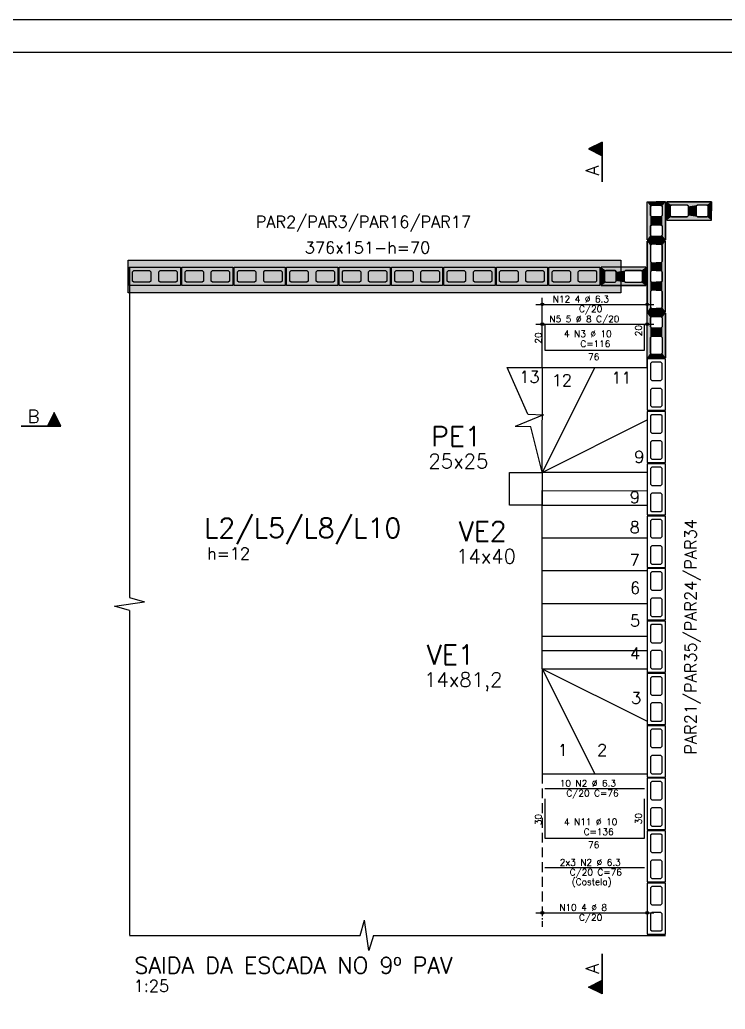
# Model space of a CAD drawing. Extents: x 0 to 84.1, y 0 to 59.4.
# Drawn here: x 23.68 to 45.21, y 29.2 to 59.4 of the extents above; entities that cross this region are included whole.
import ezdxf

# ---------------------------------------------------------------- set-up
doc = ezdxf.new("R2010")
doc.units = 0
doc.header["$MEASUREMENT"] = 0
doc.linetypes.add('ESTILO_TQS_0001', pattern=[0.45, 0.3, -0.15])
for name, color, linetype in [('27', 4, 'CONTINUOUS'), ('ARQ_FOLHA', 7, 'CONTINUOUS'), ('PENA_01', 1, 'CONTINUOUS'), ('PENA_02', 2, 'CONTINUOUS'), ('PENA_03', 3, 'CONTINUOUS'), ('PENA_04', 4, 'CONTINUOUS'), ('PENA_05', 5, 'CONTINUOUS'), ('PENA_19', 240, 'CONTINUOUS'), ('PENA_21', 100, 'CONTINUOUS'), ('PENA_23', 50, 'CONTINUOUS')]:
    doc.layers.add(name, color=color, linetype=linetype)
doc.styles.get("Standard").update_dxf_attribs({"font": 'ROMANS.SHX'})

msp = doc.modelspace()

# ---------------------------------------------------------------- linework, layer by layer
at = {"layer": '27', "linetype": 'Continuous'}
for points in [[(42.825, 52.686), (42.825, 53.846), (43.105, 53.846), (43.105, 53.746), (42.965, 53.746), (42.925, 53.706), (42.925, 53.426), (42.965, 53.386), (43.105, 53.386), (43.105, 53.146), (42.965, 53.146), (42.925, 53.106), (42.925, 52.826), (42.965, 52.786), (43.105, 52.786), (43.105, 52.686), (42.825, 52.686)], [(43.385, 52.686), (43.385, 53.846), (43.105, 53.846), (43.105, 53.746), (43.245, 53.746), (43.285, 53.706), (43.285, 53.426), (43.245, 53.386), (43.105, 53.386), (43.105, 53.146), (43.245, 53.146), (43.285, 53.106), (43.285, 52.826), (43.245, 52.786), (43.105, 52.786), (43.105, 52.686), (43.385, 52.686)]]:
    msp.add_lwpolyline(points, dxfattribs=at)
for points in [[(42.965, 53.746), (42.925, 53.706), (42.825, 53.846)], [(42.925, 53.706), (42.925, 52.826), (42.825, 53.846)], [(42.825, 53.846), (42.925, 52.826), (42.825, 52.686)], [(42.825, 53.846), (43.105, 53.846), (42.965, 53.746)], [(43.105, 53.846), (43.105, 53.746), (42.965, 53.746)], [(43.385, 53.846), (43.105, 53.846), (43.245, 53.746)], [(43.245, 53.746), (43.105, 53.846), (43.105, 53.746)], [(43.285, 53.706), (43.385, 53.846), (43.245, 53.746)], [(43.385, 52.686), (43.385, 53.846), (43.285, 53.706)], [(42.925, 52.826), (42.925, 53.426), (42.925, 53.706)], [(43.285, 53.426), (43.385, 52.686), (43.285, 53.706)], [(42.925, 52.826), (42.925, 53.426), (42.925, 53.106)], [(42.925, 53.426), (42.965, 53.386), (42.925, 53.106)], [(42.925, 53.106), (42.965, 53.386), (42.965, 53.146)], [(42.965, 53.386), (43.105, 53.386), (42.965, 53.146)], [(42.965, 53.146), (43.105, 53.386), (43.105, 53.146)], [(43.105, 53.386), (43.245, 53.146), (43.245, 53.386)], [(43.105, 53.386), (43.105, 53.146), (43.245, 53.146)], [(43.245, 53.386), (43.285, 53.106), (43.285, 53.426)], [(43.245, 53.146), (43.285, 53.106), (43.245, 53.386)], [(43.285, 53.106), (43.385, 52.686), (43.285, 53.426)], [(43.285, 53.106), (43.285, 52.826), (43.385, 52.686)], [(42.925, 52.826), (42.965, 52.786), (42.825, 52.686)], [(42.825, 52.686), (42.965, 52.786), (43.105, 52.686)], [(42.965, 52.786), (43.105, 52.786), (43.105, 52.686)], [(43.245, 52.786), (43.105, 52.786), (43.385, 52.686)], [(43.105, 52.786), (43.105, 52.686), (43.385, 52.686)], [(43.285, 52.826), (43.245, 52.786), (43.385, 52.686)]]:
    msp.add_solid(points, dxfattribs=at)
at = {"layer": 'ARQ_FOLHA', "color": 1}
for points in [[(0, 0), (84.1, 0), (84.1, 59.4), (0, 59.4)], [(2.5, 1), (83.1, 1), (83.1, 58.4), (2.5, 58.4)]]:
    msp.add_lwpolyline(points, close=True, dxfattribs=at)
at = {"layer": 'PENA_01', "linetype": 'Continuous'}
for p, q in [((27.031, 51.846), (27.031, 41.766)), ((39.627, 49.649), (39.627, 50.914)), ((42.825, 49.649), (42.825, 50.914)), ((39.427, 50.714), (43.025, 50.714)), ((39.627, 48.796), (39.627, 50.307)), ((42.825, 48.796), (42.825, 50.307)), ((39.427, 50.107), (43.025, 50.107)), ((39.183, 47.36), (38.559, 48.786)), ((38.559, 48.786), (42.825, 48.786)), ((39.627, 45.587), (39.28, 46.972)), ((39.625, 40.586), (39.627, 45.027)), ((39.625, 42.586), (42.825, 42.586)), ((42.825, 42.586), (42.825, 36.386)), ((39.625, 41.586), (42.825, 41.586)), ((27.031, 41.366), (27.031, 31.456)), ((39.625, 40.586), (42.825, 40.586)), ((39.625, 39.586), (39.625, 40.586)), ((39.625, 39.586), (41.225, 36.386)), ((39.625, 39.586), (42.825, 37.986)), ((39.625, 39.586), (42.825, 39.586)), ((39.625, 39.586), (39.625, 36.386)), ((39.625, 36.386), (42.825, 36.386)), ((39.427, 32.141), (43.025, 32.141)), ((39.627, 31.972), (39.627, 31.941)), ((42.825, 31.972), (42.825, 31.941)), ((27.031, 31.45), (34.072, 31.45)), ((34.472, 31.45), (43.385, 31.45))]:
    msp.add_line(p, q, dxfattribs=at)
at = {"layer": 'PENA_01', "linetype": 'ESTILO_TQS_0001'}
msp.add_line((39.625, 36.386), (39.625, 31.708), dxfattribs=at)
for points in [[(43.245, 53.746), (43.285, 53.706), (43.285, 53.426), (43.245, 53.386), (42.965, 53.386), (42.925, 53.426), (42.925, 53.706), (42.965, 53.746), (43.245, 53.746)], [(43.245, 53.146), (43.285, 53.106), (43.285, 52.826), (43.245, 52.786), (42.965, 52.786), (42.925, 52.826), (42.925, 53.106), (42.965, 53.146), (43.245, 53.146)]]:
    msp.add_lwpolyline(points, dxfattribs=at)
at = {"layer": 'PENA_01', "linetype": 'Continuous'}
for points in [[(44.045, 53.746), (43.565, 53.746), (43.525, 53.706), (43.525, 53.426), (43.565, 53.386), (44.045, 53.386), (44.085, 53.426), (44.085, 53.706), (44.045, 53.746)], [(44.645, 53.746), (44.365, 53.746), (44.325, 53.706), (44.325, 53.426), (44.365, 53.386), (44.645, 53.386), (44.685, 53.426), (44.685, 53.706), (44.645, 53.746)], [(42.965, 52.546), (42.925, 52.506), (42.925, 52.026), (42.965, 51.986), (43.245, 51.986), (43.285, 52.026), (43.285, 52.506), (43.245, 52.546), (42.965, 52.546)], [(27.685, 51.426), (27.645, 51.386), (27.165, 51.386), (27.125, 51.426), (27.125, 51.706), (27.165, 51.746), (27.645, 51.746), (27.685, 51.706), (27.685, 51.426)], [(28.485, 51.426), (28.445, 51.386), (27.965, 51.386), (27.925, 51.426), (27.925, 51.706), (27.965, 51.746), (28.445, 51.746), (28.485, 51.706), (28.485, 51.426)], [(29.285, 51.426), (29.245, 51.386), (28.765, 51.386), (28.725, 51.426), (28.725, 51.706), (28.765, 51.746), (29.245, 51.746), (29.285, 51.706), (29.285, 51.426)], [(30.085, 51.426), (30.045, 51.386), (29.565, 51.386), (29.525, 51.426), (29.525, 51.706), (29.565, 51.746), (30.045, 51.746), (30.085, 51.706), (30.085, 51.426)], [(30.885, 51.426), (30.845, 51.386), (30.365, 51.386), (30.325, 51.426), (30.325, 51.706), (30.365, 51.746), (30.845, 51.746), (30.885, 51.706), (30.885, 51.426)], [(31.685, 51.426), (31.645, 51.386), (31.165, 51.386), (31.125, 51.426), (31.125, 51.706), (31.165, 51.746), (31.645, 51.746), (31.685, 51.706), (31.685, 51.426)], [(32.485, 51.426), (32.445, 51.386), (31.965, 51.386), (31.925, 51.426), (31.925, 51.706), (31.965, 51.746), (32.445, 51.746), (32.485, 51.706), (32.485, 51.426)], [(33.285, 51.426), (33.245, 51.386), (32.765, 51.386), (32.725, 51.426), (32.725, 51.706), (32.765, 51.746), (33.245, 51.746), (33.285, 51.706), (33.285, 51.426)], [(34.085, 51.426), (34.045, 51.386), (33.565, 51.386), (33.525, 51.426), (33.525, 51.706), (33.565, 51.746), (34.045, 51.746), (34.085, 51.706), (34.085, 51.426)], [(34.885, 51.426), (34.845, 51.386), (34.365, 51.386), (34.325, 51.426), (34.325, 51.706), (34.365, 51.746), (34.845, 51.746), (34.885, 51.706), (34.885, 51.426)], [(35.685, 51.426), (35.645, 51.386), (35.165, 51.386), (35.125, 51.426), (35.125, 51.706), (35.165, 51.746), (35.645, 51.746), (35.685, 51.706), (35.685, 51.426)], [(36.485, 51.426), (36.445, 51.386), (35.965, 51.386), (35.925, 51.426), (35.925, 51.706), (35.965, 51.746), (36.445, 51.746), (36.485, 51.706), (36.485, 51.426)], [(37.285, 51.426), (37.245, 51.386), (36.765, 51.386), (36.725, 51.426), (36.725, 51.706), (36.765, 51.746), (37.245, 51.746), (37.285, 51.706), (37.285, 51.426)], [(38.085, 51.426), (38.045, 51.386), (37.565, 51.386), (37.525, 51.426), (37.525, 51.706), (37.565, 51.746), (38.045, 51.746), (38.085, 51.706), (38.085, 51.426)], [(38.885, 51.426), (38.845, 51.386), (38.365, 51.386), (38.325, 51.426), (38.325, 51.706), (38.365, 51.746), (38.845, 51.746), (38.885, 51.706), (38.885, 51.426)], [(39.685, 51.426), (39.645, 51.386), (39.165, 51.386), (39.125, 51.426), (39.125, 51.706), (39.165, 51.746), (39.645, 51.746), (39.685, 51.706), (39.685, 51.426)], [(40.485, 51.426), (40.445, 51.386), (39.965, 51.386), (39.925, 51.426), (39.925, 51.706), (39.965, 51.746), (40.445, 51.746), (40.485, 51.706), (40.485, 51.426)], [(41.285, 51.426), (41.245, 51.386), (40.765, 51.386), (40.725, 51.426), (40.725, 51.706), (40.765, 51.746), (41.245, 51.746), (41.285, 51.706), (41.285, 51.426)], [(41.565, 51.386), (41.845, 51.386), (41.885, 51.426), (41.885, 51.706), (41.845, 51.746), (41.565, 51.746), (41.525, 51.706), (41.525, 51.426), (41.565, 51.386)], [(42.165, 51.386), (42.645, 51.386), (42.685, 51.426), (42.685, 51.706), (42.645, 51.746), (42.165, 51.746), (42.125, 51.706), (42.125, 51.426), (42.165, 51.386)], [(42.965, 51.746), (42.925, 51.706), (42.925, 51.426), (42.965, 51.386), (43.245, 51.386), (43.285, 51.426), (43.285, 51.706), (43.245, 51.746), (42.965, 51.746)], [(42.965, 51.146), (42.925, 51.106), (42.925, 50.626), (42.965, 50.586), (43.245, 50.586), (43.285, 50.626), (43.285, 51.106), (43.245, 51.146), (42.965, 51.146)], [(43.285, 50.306), (43.285, 50.026), (43.245, 49.986), (42.965, 49.986), (42.925, 50.026), (42.925, 50.306), (42.965, 50.346), (43.245, 50.346), (43.285, 50.306)], [(43.285, 49.706), (43.285, 49.226), (43.245, 49.186), (42.965, 49.186), (42.925, 49.226), (42.925, 49.706), (42.965, 49.746), (43.245, 49.746), (43.285, 49.706)], [(42.965, 48.946), (42.925, 48.906), (42.925, 48.426), (42.965, 48.386), (43.245, 48.386), (43.285, 48.426), (43.285, 48.906), (43.245, 48.946), (42.965, 48.946)], [(39.627, 45.586), (39.628, 48.786)], [(39.628, 45.586), (41.228, 48.786)], [(42.965, 48.146), (42.925, 48.106), (42.925, 47.626), (42.965, 47.586), (43.245, 47.586), (43.285, 47.626), (43.285, 48.106), (43.245, 48.146), (42.965, 48.146)], [(39.627, 45.586), (42.827, 47.186)], [(42.965, 47.346), (42.925, 47.306), (42.925, 46.826), (42.965, 46.786), (43.245, 46.786), (43.285, 46.826), (43.285, 47.306), (43.245, 47.346), (42.965, 47.346)], [(42.965, 46.546), (42.925, 46.506), (42.925, 46.026), (42.965, 45.986), (43.245, 45.986), (43.285, 46.026), (43.285, 46.506), (43.245, 46.546), (42.965, 46.546)], [(42.965, 45.746), (42.925, 45.706), (42.925, 45.226), (42.965, 45.186), (43.245, 45.186), (43.285, 45.226), (43.285, 45.706), (43.245, 45.746), (42.965, 45.746)], [(39.627, 45.587), (42.825, 45.587)], [(39.627, 45.027), (42.825, 45.026)], [(42.965, 44.946), (42.925, 44.906), (42.925, 44.426), (42.965, 44.386), (43.245, 44.386), (43.285, 44.426), (43.285, 44.906), (43.245, 44.946), (42.965, 44.946)], [(39.627, 44.586), (42.825, 44.586)], [(42.965, 44.146), (42.925, 44.106), (42.925, 43.626), (42.965, 43.586), (43.245, 43.586), (43.285, 43.626), (43.285, 44.106), (43.245, 44.146), (42.965, 44.146)], [(39.627, 43.586), (42.825, 43.586)], [(42.965, 43.346), (42.925, 43.306), (42.925, 42.826), (42.965, 42.786), (43.245, 42.786), (43.285, 42.826), (43.285, 43.306), (43.245, 43.346), (42.965, 43.346)], [(42.965, 42.546), (42.925, 42.506), (42.925, 42.026), (42.965, 41.986), (43.245, 41.986), (43.285, 42.026), (43.285, 42.506), (43.245, 42.546), (42.965, 42.546)], [(42.965, 41.746), (42.925, 41.706), (42.925, 41.226), (42.965, 41.186), (43.245, 41.186), (43.285, 41.226), (43.285, 41.706), (43.245, 41.746), (42.965, 41.746)], [(42.965, 40.946), (42.925, 40.906), (42.925, 40.426), (42.965, 40.386), (43.245, 40.386), (43.285, 40.426), (43.285, 40.906), (43.245, 40.946), (42.965, 40.946)], [(39.627, 40.146), (42.825, 40.146)], [(42.965, 40.146), (42.925, 40.106), (42.925, 39.626), (42.965, 39.586), (43.245, 39.586), (43.285, 39.626), (43.285, 40.106), (43.245, 40.146), (42.965, 40.146)], [(42.965, 39.346), (42.925, 39.306), (42.925, 38.826), (42.965, 38.786), (43.245, 38.786), (43.285, 38.826), (43.285, 39.306), (43.245, 39.346), (42.965, 39.346)], [(42.965, 38.546), (42.925, 38.506), (42.925, 38.026), (42.965, 37.986), (43.245, 37.986), (43.285, 38.026), (43.285, 38.506), (43.245, 38.546), (42.965, 38.546)], [(42.965, 37.746), (42.925, 37.706), (42.925, 37.226), (42.965, 37.186), (43.245, 37.186), (43.285, 37.226), (43.285, 37.706), (43.245, 37.746), (42.965, 37.746)], [(42.965, 36.946), (42.925, 36.906), (42.925, 36.426), (42.965, 36.386), (43.245, 36.386), (43.285, 36.426), (43.285, 36.906), (43.245, 36.946), (42.965, 36.946)], [(42.965, 36.146), (42.925, 36.106), (42.925, 35.626), (42.965, 35.586), (43.245, 35.586), (43.285, 35.626), (43.285, 36.106), (43.245, 36.146), (42.965, 36.146)], [(42.965, 35.346), (42.925, 35.306), (42.925, 34.826), (42.965, 34.786), (43.245, 34.786), (43.285, 34.826), (43.285, 35.306), (43.245, 35.346), (42.965, 35.346)], [(42.965, 34.546), (42.925, 34.506), (42.925, 34.026), (42.965, 33.986), (43.245, 33.986), (43.285, 34.026), (43.285, 34.506), (43.245, 34.546), (42.965, 34.546)], [(42.965, 33.746), (42.925, 33.706), (42.925, 33.226), (42.965, 33.186), (43.245, 33.186), (43.285, 33.226), (43.285, 33.706), (43.245, 33.746), (42.965, 33.746)], [(42.965, 32.946), (42.925, 32.906), (42.925, 32.426), (42.965, 32.386), (43.245, 32.386), (43.285, 32.426), (43.285, 32.906), (43.245, 32.946), (42.965, 32.946)], [(42.965, 32.146), (42.925, 32.106), (42.925, 31.626), (42.965, 31.586), (43.245, 31.586), (43.285, 31.626), (43.285, 32.106), (43.245, 32.146), (42.965, 32.146)]]:
    msp.add_lwpolyline(points, dxfattribs=at)
at = {"layer": 'PENA_02', "linetype": 'Continuous'}
for p, q in [((42.825, 52.646), (42.825, 50.486)), ((43.385, 52.646), (42.825, 52.646)), ((43.385, 50.486), (43.385, 52.646)), ((42.825, 50.486), (43.385, 50.486))]:
    msp.add_line(p, q, dxfattribs=at)
for points in [[(0, 0), (84.1, 0), (84.1, 59.4), (0, 59.4), (0, 0)], [(0, 0), (84.1, 0), (84.1, 59.4), (0, 59.4), (0, 0)], [(43.385, 53.846), (43.385, 52.686), (42.825, 52.686), (42.825, 53.846), (43.385, 53.846)], [(44.785, 53.846), (43.425, 53.846), (43.425, 53.286), (44.785, 53.286), (44.785, 53.846)], [(28.585, 51.286), (27.025, 51.286), (27.025, 51.846), (28.585, 51.846), (28.585, 51.286)], [(30.185, 51.286), (28.625, 51.286), (28.625, 51.846), (30.185, 51.846), (30.185, 51.286)], [(31.785, 51.286), (30.225, 51.286), (30.225, 51.846), (31.785, 51.846), (31.785, 51.286)], [(33.385, 51.286), (31.825, 51.286), (31.825, 51.846), (33.385, 51.846), (33.385, 51.286)], [(34.985, 51.286), (33.425, 51.286), (33.425, 51.846), (34.985, 51.846), (34.985, 51.286)], [(36.585, 51.286), (35.025, 51.286), (35.025, 51.846), (36.585, 51.846), (36.585, 51.286)], [(38.185, 51.286), (36.625, 51.286), (36.625, 51.846), (38.185, 51.846), (38.185, 51.286)], [(39.785, 51.286), (38.225, 51.286), (38.225, 51.846), (39.785, 51.846), (39.785, 51.286)], [(41.385, 51.286), (39.825, 51.286), (39.825, 51.846), (41.385, 51.846), (41.385, 51.286)], [(41.425, 51.286), (42.785, 51.286), (42.785, 51.846), (41.425, 51.846), (41.425, 51.286)], [(43.385, 50.446), (43.385, 49.086), (42.825, 49.086), (42.825, 50.446), (43.385, 50.446)], [(42.825, 49.046), (42.825, 47.486), (43.385, 47.486), (43.385, 49.046), (42.825, 49.046)], [(42.825, 47.446), (42.825, 45.886), (43.385, 45.886), (43.385, 47.446), (42.825, 47.446)], [(42.825, 45.846), (42.825, 44.286), (43.385, 44.286), (43.385, 45.846), (42.825, 45.846)], [(38.627, 45.586), (39.627, 45.586), (39.627, 44.586), (38.627, 44.586), (38.627, 45.586)], [(42.825, 44.246), (42.825, 42.686), (43.385, 42.686), (43.385, 44.246), (42.825, 44.246)], [(42.825, 42.646), (42.825, 41.086), (43.385, 41.086), (43.385, 42.646), (42.825, 42.646)], [(42.825, 41.046), (42.825, 39.486), (43.385, 39.486), (43.385, 41.046), (42.825, 41.046)], [(42.825, 39.446), (42.825, 37.886), (43.385, 37.886), (43.385, 39.446), (42.825, 39.446)], [(42.825, 37.846), (42.825, 36.286), (43.385, 36.286), (43.385, 37.846), (42.825, 37.846)], [(42.825, 36.246), (42.825, 34.686), (43.385, 34.686), (43.385, 36.246), (42.825, 36.246)], [(42.825, 34.646), (42.825, 33.086), (43.385, 33.086), (43.385, 34.646), (42.825, 34.646)], [(42.825, 33.046), (42.825, 31.486), (43.385, 31.486), (43.385, 33.046), (42.825, 33.046)]]:
    msp.add_lwpolyline(points, dxfattribs=at)
for centre, radius in [((39.627, 50.714), 0.0416), ((42.825, 50.714), 0.0416), ((39.627, 50.714), 0.0208), ((42.825, 50.714), 0.0208), ((39.627, 50.107), 0.0416), ((42.825, 50.107), 0.0416), ((39.627, 50.107), 0.0208), ((42.825, 50.107), 0.0208), ((39.627, 32.141), 0.0416), ((39.627, 32.141), 0.0208), ((42.825, 32.141), 0.0416), ((42.825, 32.141), 0.0208)]:
    msp.add_circle(centre, radius, dxfattribs=at)
at = {"layer": 'PENA_03', "linetype": 'Continuous'}
for p, q in [((39.664, 47.343), (38.8, 46.989)), ((39.183, 47.36), (39.664, 47.343)), ((39.28, 46.972), (38.8, 46.989)), ((27.031, 41.766), (27.493, 41.633)), ((26.569, 41.499), (27.493, 41.633)), ((27.031, 41.366), (26.569, 41.499)), ((34.072, 31.45), (34.205, 31.912)), ((34.338, 30.988), (34.205, 31.912)), ((34.472, 31.45), (34.338, 30.988))]:
    msp.add_line(p, q, dxfattribs=at)
for points in [[(41.448, 55.663), (41.039, 55.458), (41.448, 55.254), (41.448, 55.663)], [(24.935, 46.995), (24.731, 47.404), (24.526, 46.995), (24.935, 46.995)], [(41.448, 29.671), (41.039, 29.875), (41.448, 30.08), (41.448, 29.671)]]:
    msp.add_lwpolyline(points, dxfattribs=at)
at = {"layer": 'PENA_04', "linetype": 'Continuous'}
for p, q in [((41.45, 55.666), (41.035, 55.458)), ((41.448, 55.663), (41.039, 55.458)), ((41.29, 55.584), (41.29, 55.333)), ((41.322, 55.6), (41.322, 55.317)), ((41.354, 55.616), (41.354, 55.301)), ((41.386, 55.632), (41.386, 55.285)), ((41.418, 55.648), (41.418, 55.269)), ((41.448, 55.663), (41.448, 54.45)), ((41.45, 54.45), (41.45, 55.666)), ((41.035, 55.458), (41.448, 55.252)), ((41.039, 55.458), (41.448, 55.254)), ((41.067, 55.472), (41.067, 55.444)), ((41.099, 55.488), (41.099, 55.428)), ((41.131, 55.504), (41.131, 55.412)), ((41.163, 55.52), (41.163, 55.396)), ((41.195, 55.536), (41.195, 55.381)), ((41.227, 55.552), (41.226, 55.365)), ((41.258, 55.568), (41.258, 55.349)), ((24.731, 47.408), (24.524, 46.995)), ((24.731, 47.404), (24.526, 46.995)), ((24.872, 47.121), (24.589, 47.121)), ((24.856, 47.153), (24.605, 47.153)), ((24.84, 47.185), (24.621, 47.185)), ((24.824, 47.217), (24.637, 47.217)), ((24.808, 47.249), (24.653, 47.249)), ((24.792, 47.281), (24.669, 47.281)), ((24.777, 47.313), (24.685, 47.313)), ((24.761, 47.344), (24.701, 47.344)), ((24.745, 47.376), (24.717, 47.376)), ((24.938, 46.993), (24.731, 47.408)), ((24.935, 46.995), (24.731, 47.404)), ((24.935, 46.995), (23.722, 46.995)), ((23.722, 46.993), (24.938, 46.993)), ((24.92, 47.025), (24.541, 47.025)), ((24.904, 47.057), (24.557, 47.057)), ((24.888, 47.089), (24.573, 47.089)), ((41.448, 29.671), (41.448, 30.884)), ((41.45, 30.884), (41.45, 29.668)), ((41.035, 29.875), (41.448, 30.082)), ((41.039, 29.875), (41.448, 30.08)), ((41.099, 29.845), (41.099, 29.905)), ((41.131, 29.83), (41.131, 29.921)), ((41.163, 29.814), (41.163, 29.937)), ((41.195, 29.798), (41.195, 29.953)), ((41.227, 29.782), (41.226, 29.969)), ((41.258, 29.766), (41.258, 29.985)), ((41.29, 29.75), (41.29, 30.001)), ((41.322, 29.734), (41.322, 30.017)), ((41.354, 29.718), (41.354, 30.033)), ((41.386, 29.702), (41.386, 30.049)), ((41.418, 29.686), (41.418, 30.065)), ((41.45, 29.668), (41.035, 29.875)), ((41.448, 29.671), (41.039, 29.875)), ((41.067, 29.861), (41.067, 29.889))]:
    msp.add_line(p, q, dxfattribs=at)
at = {"layer": 'PENA_05', "linetype": 'Continuous'}
for p, q in [((39.705, 50.114), (39.705, 49.314)), ((42.745, 49.314), (42.745, 50.114)), ((39.705, 49.314), (42.745, 49.314)), ((39.705, 35.937), (42.745, 35.937)), ((39.705, 35.617), (39.705, 34.417)), ((42.745, 34.417), (42.745, 35.617)), ((39.705, 34.417), (42.745, 34.417)), ((39.705, 33.523), (42.745, 33.523))]:
    msp.add_line(p, q, dxfattribs=at)
at = {"layer": 'PENA_19', "linetype": 'Continuous'}
for points in [[(43.105, 52.646), (43.105, 52.546), (42.965, 52.546), (42.925, 52.506), (42.925, 52.026), (42.965, 51.986), (43.105, 51.986), (43.105, 51.746), (42.965, 51.746), (42.925, 51.706), (42.925, 51.426), (42.965, 51.386), (43.105, 51.386), (43.105, 51.146), (42.965, 51.146), (42.925, 51.106), (42.925, 50.626), (42.965, 50.586), (43.105, 50.586), (43.105, 50.486), (42.825, 50.486), (42.825, 52.646), (43.105, 52.646)], [(43.105, 52.646), (43.105, 52.546), (43.245, 52.546), (43.285, 52.506), (43.285, 52.026), (43.245, 51.986), (43.105, 51.986), (43.105, 51.746), (43.245, 51.746), (43.285, 51.706), (43.285, 51.426), (43.245, 51.386), (43.105, 51.386), (43.105, 51.146), (43.245, 51.146), (43.285, 51.106), (43.285, 50.626), (43.245, 50.586), (43.105, 50.586), (43.105, 50.486), (43.385, 50.486), (43.385, 52.646), (43.105, 52.646)]]:
    msp.add_lwpolyline(points, dxfattribs=at)
for points in [[(42.965, 52.546), (42.925, 52.506), (42.825, 52.646)], [(42.965, 52.546), (42.825, 52.646), (43.105, 52.646)], [(42.825, 52.646), (42.925, 52.506), (42.825, 50.486)], [(42.965, 52.546), (43.105, 52.646), (43.105, 52.546)], [(43.105, 52.646), (43.245, 52.546), (43.385, 52.646)], [(43.105, 52.646), (43.105, 52.546), (43.245, 52.546)], [(43.385, 52.646), (43.245, 52.546), (43.285, 52.506)], [(43.385, 52.646), (43.285, 52.506), (43.385, 50.486)], [(42.825, 50.486), (42.925, 52.506), (42.925, 50.626)], [(42.925, 50.626), (42.925, 52.506), (42.925, 52.026)], [(43.385, 50.486), (43.285, 52.506), (43.285, 52.026)], [(42.925, 52.026), (42.925, 50.626), (42.925, 51.706)], [(42.965, 51.986), (42.925, 51.706), (42.925, 52.026)], [(42.965, 51.746), (42.925, 51.706), (42.965, 51.986)], [(42.965, 51.746), (42.965, 51.986), (43.105, 51.986)], [(42.965, 51.746), (43.105, 51.986), (43.105, 51.746)], [(43.245, 51.986), (43.105, 51.986), (43.245, 51.746)], [(43.105, 51.986), (43.105, 51.746), (43.245, 51.746)], [(43.285, 51.706), (43.285, 52.026), (43.245, 51.986)], [(43.285, 51.706), (43.245, 51.986), (43.245, 51.746)], [(43.385, 50.486), (43.285, 52.026), (43.285, 51.706)], [(42.925, 51.706), (42.925, 50.626), (42.925, 51.426)], [(43.285, 51.426), (43.385, 50.486), (43.285, 51.706)], [(42.925, 50.626), (42.925, 51.106), (42.925, 51.426)], [(42.965, 51.386), (42.925, 51.106), (42.925, 51.426)], [(42.965, 51.386), (42.965, 51.146), (42.925, 51.106)], [(43.105, 51.386), (42.965, 51.146), (42.965, 51.386)], [(43.105, 51.386), (43.105, 51.146), (42.965, 51.146)], [(43.105, 51.386), (43.245, 51.146), (43.245, 51.386)], [(43.245, 51.146), (43.105, 51.386), (43.105, 51.146)], [(43.245, 51.386), (43.285, 51.106), (43.285, 51.426)], [(43.245, 51.146), (43.285, 51.106), (43.245, 51.386)], [(43.285, 51.106), (43.385, 50.486), (43.285, 51.426)], [(43.385, 50.486), (43.285, 51.106), (43.285, 50.626)], [(42.965, 50.586), (42.825, 50.486), (42.925, 50.626)], [(43.105, 50.486), (42.825, 50.486), (42.965, 50.586)], [(43.105, 50.586), (43.105, 50.486), (42.965, 50.586)], [(43.385, 50.486), (43.245, 50.586), (43.105, 50.586)], [(43.385, 50.486), (43.105, 50.586), (43.105, 50.486)], [(43.385, 50.486), (43.285, 50.626), (43.245, 50.586)]]:
    msp.add_solid(points, dxfattribs=at)
at = {"layer": 'PENA_21', "linetype": 'Continuous'}
for points in [[(44.785, 53.566), (44.685, 53.566), (44.685, 53.706), (44.645, 53.746), (44.365, 53.746), (44.325, 53.706), (44.325, 53.566), (44.085, 53.566), (44.085, 53.706), (44.045, 53.746), (43.565, 53.746), (43.525, 53.706), (43.525, 53.566), (43.425, 53.566), (43.425, 53.846), (44.785, 53.846), (44.785, 53.566)], [(44.785, 53.566), (44.685, 53.566), (44.685, 53.426), (44.645, 53.386), (44.365, 53.386), (44.325, 53.426), (44.325, 53.566), (44.085, 53.566), (44.085, 53.426), (44.045, 53.386), (43.565, 53.386), (43.525, 53.426), (43.525, 53.566), (43.425, 53.566), (43.425, 53.286), (44.785, 53.286), (44.785, 53.566)], [(41.425, 51.566), (41.525, 51.566), (41.525, 51.706), (41.565, 51.746), (41.845, 51.746), (41.885, 51.706), (41.885, 51.566), (42.125, 51.566), (42.125, 51.706), (42.165, 51.746), (42.645, 51.746), (42.685, 51.706), (42.685, 51.566), (42.785, 51.566), (42.785, 51.846), (41.425, 51.846), (41.425, 51.566)], [(41.425, 51.566), (41.525, 51.566), (41.525, 51.426), (41.565, 51.386), (41.845, 51.386), (41.885, 51.426), (41.885, 51.566), (42.125, 51.566), (42.125, 51.426), (42.165, 51.386), (42.645, 51.386), (42.685, 51.426), (42.685, 51.566), (42.785, 51.566), (42.785, 51.286), (41.425, 51.286), (41.425, 51.566)], [(43.105, 50.446), (43.105, 50.346), (42.965, 50.346), (42.925, 50.306), (42.925, 50.026), (42.965, 49.986), (43.105, 49.986), (43.105, 49.746), (42.965, 49.746), (42.925, 49.706), (42.925, 49.226), (42.965, 49.186), (43.105, 49.186), (43.105, 49.086), (42.825, 49.086), (42.825, 50.446), (43.105, 50.446)], [(43.105, 50.446), (43.105, 50.346), (43.245, 50.346), (43.285, 50.306), (43.285, 50.026), (43.245, 49.986), (43.105, 49.986), (43.105, 49.746), (43.245, 49.746), (43.285, 49.706), (43.285, 49.226), (43.245, 49.186), (43.105, 49.186), (43.105, 49.086), (43.385, 49.086), (43.385, 50.446), (43.105, 50.446)]]:
    msp.add_lwpolyline(points, dxfattribs=at)
for points in [[(44.785, 53.846), (43.565, 53.746), (43.425, 53.846)], [(43.565, 53.746), (43.525, 53.706), (43.425, 53.846)], [(43.425, 53.846), (43.525, 53.706), (43.425, 53.566)], [(44.045, 53.746), (43.565, 53.746), (44.785, 53.846)], [(44.085, 53.706), (44.045, 53.746), (44.785, 53.846)], [(44.785, 53.846), (44.365, 53.746), (44.085, 53.706)], [(44.785, 53.846), (44.645, 53.746), (44.365, 53.746)], [(44.785, 53.846), (44.685, 53.706), (44.645, 53.746)], [(44.785, 53.846), (44.785, 53.566), (44.685, 53.566)], [(44.785, 53.846), (44.685, 53.566), (44.685, 53.706)], [(43.525, 53.706), (43.525, 53.566), (43.425, 53.566)], [(43.425, 53.286), (43.525, 53.426), (43.425, 53.566)], [(43.525, 53.426), (43.525, 53.566), (43.425, 53.566)], [(44.085, 53.566), (44.085, 53.706), (44.365, 53.746)], [(44.085, 53.566), (44.365, 53.746), (44.325, 53.706)], [(44.085, 53.566), (44.325, 53.706), (44.325, 53.566)], [(44.085, 53.566), (44.085, 53.426), (44.365, 53.386)], [(44.085, 53.566), (44.365, 53.386), (44.325, 53.426)], [(44.085, 53.566), (44.325, 53.426), (44.325, 53.566)], [(44.785, 53.286), (44.785, 53.566), (44.685, 53.566)], [(44.785, 53.286), (44.685, 53.566), (44.685, 53.426)], [(43.565, 53.386), (43.525, 53.426), (43.425, 53.286)], [(44.785, 53.286), (43.565, 53.386), (43.425, 53.286)], [(44.045, 53.386), (43.565, 53.386), (44.785, 53.286)], [(44.085, 53.426), (44.045, 53.386), (44.785, 53.286)], [(44.785, 53.286), (44.365, 53.386), (44.085, 53.426)], [(44.785, 53.286), (44.645, 53.386), (44.365, 53.386)], [(44.785, 53.286), (44.685, 53.426), (44.645, 53.386)], [(42.785, 51.846), (41.425, 51.846), (41.565, 51.746)], [(41.425, 51.846), (41.425, 51.566), (41.525, 51.566)], [(41.425, 51.846), (41.525, 51.566), (41.525, 51.706)], [(41.425, 51.846), (41.525, 51.706), (41.565, 51.746)], [(42.785, 51.846), (41.565, 51.746), (41.845, 51.746)], [(42.785, 51.846), (41.845, 51.746), (41.885, 51.706)], [(42.785, 51.846), (41.885, 51.706), (42.165, 51.746)], [(41.885, 51.706), (42.125, 51.706), (42.165, 51.746)], [(41.885, 51.706), (41.885, 51.566), (42.125, 51.566)], [(41.885, 51.706), (42.125, 51.566), (42.125, 51.706)], [(42.785, 51.846), (42.165, 51.746), (42.645, 51.746)], [(42.785, 51.846), (42.645, 51.746), (42.685, 51.706)], [(42.785, 51.846), (42.685, 51.706), (42.785, 51.566)], [(42.785, 51.566), (42.685, 51.706), (42.685, 51.566)], [(41.425, 51.286), (41.425, 51.566), (41.525, 51.566)], [(41.425, 51.286), (41.525, 51.566), (41.525, 51.426)], [(41.425, 51.286), (41.525, 51.426), (41.565, 51.386)], [(42.785, 51.286), (41.425, 51.286), (41.565, 51.386)], [(42.785, 51.286), (41.565, 51.386), (41.845, 51.386)], [(42.785, 51.286), (41.845, 51.386), (41.885, 51.426)], [(41.885, 51.426), (41.885, 51.566), (42.125, 51.566)], [(41.885, 51.426), (42.125, 51.566), (42.125, 51.426)], [(42.785, 51.286), (41.885, 51.426), (42.165, 51.386)], [(41.885, 51.426), (42.125, 51.426), (42.165, 51.386)], [(42.785, 51.286), (42.165, 51.386), (42.645, 51.386)], [(42.785, 51.286), (42.645, 51.386), (42.685, 51.426)], [(42.785, 51.286), (42.685, 51.426), (42.785, 51.566)], [(42.785, 51.566), (42.685, 51.426), (42.685, 51.566)], [(42.965, 50.346), (42.925, 50.306), (42.825, 50.446)], [(42.965, 50.346), (42.825, 50.446), (43.105, 50.446)], [(42.825, 50.446), (42.925, 50.306), (42.825, 49.086)], [(42.965, 50.346), (43.105, 50.446), (43.105, 50.346)], [(43.385, 50.446), (43.105, 50.446), (43.245, 50.346)], [(43.245, 50.346), (43.105, 50.446), (43.105, 50.346)], [(43.285, 50.306), (43.385, 50.446), (43.245, 50.346)], [(43.385, 49.086), (43.385, 50.446), (43.285, 50.306)], [(42.825, 49.086), (42.925, 50.306), (42.925, 49.226)], [(42.925, 49.226), (42.925, 50.306), (42.925, 50.026)], [(43.285, 50.026), (43.385, 49.086), (43.285, 50.306)], [(42.925, 49.226), (42.925, 49.706), (42.925, 50.026)], [(42.965, 49.986), (42.925, 49.706), (42.925, 50.026)], [(42.965, 49.986), (42.965, 49.746), (42.925, 49.706)], [(43.105, 49.986), (42.965, 49.746), (42.965, 49.986)], [(43.105, 49.986), (43.105, 49.746), (42.965, 49.746)], [(43.105, 49.986), (43.245, 49.746), (43.245, 49.986)], [(43.105, 49.986), (43.105, 49.746), (43.245, 49.746)], [(43.245, 49.986), (43.285, 49.706), (43.285, 50.026)], [(43.245, 49.746), (43.285, 49.706), (43.245, 49.986)], [(43.285, 49.706), (43.385, 49.086), (43.285, 50.026)], [(43.285, 49.706), (43.285, 49.226), (43.385, 49.086)], [(42.965, 49.186), (42.825, 49.086), (42.925, 49.226)], [(43.105, 49.086), (42.825, 49.086), (42.965, 49.186)], [(43.105, 49.186), (43.105, 49.086), (42.965, 49.186)], [(43.245, 49.186), (43.105, 49.186), (43.385, 49.086)], [(43.105, 49.186), (43.105, 49.086), (43.385, 49.086)], [(43.285, 49.226), (43.245, 49.186), (43.385, 49.086)]]:
    msp.add_solid(points, dxfattribs=at)
at = {"layer": 'PENA_23', "linetype": 'Continuous'}
msp.add_lwpolyline([(42.025, 51.066), (26.985, 51.066), (26.985, 52.066), (42.025, 52.066), (42.025, 51.066)], dxfattribs=at)
for points in [[(42.025, 51.066), (26.985, 51.066), (26.985, 52.066)], [(42.025, 51.066), (26.985, 52.066), (42.025, 52.066)], [(42.025, 51.066), (42.025, 52.066), (42.025, 51.066)]]:
    msp.add_solid(points, dxfattribs=at)

# ---------------------------------------------------------------- texts
at = {"layer": 'PENA_03', "linetype": 'Continuous'}
for s, height, p in [('PAR2/PAR3/PAR16/PAR17', 0.36, (30.88, 53.051)), ('376x151-h=70', 0.36, (32.38, 52.266)), ('N12 4 %%c 6.3', 0.2, (39.946, 50.774)), ('C/20', 0.2, (40.746, 50.474)), ('N5 5 %%c 8 C/20', 0.2, (39.846, 50.167)), ('4 N3 %%c 10', 0.2, (40.287, 49.712)), ('C=116', 0.2, (40.787, 49.412)), ('76', 0.2, (41.025, 49.014)), ('13', 0.36, (38.925, 48.322)), ('11', 0.36, (41.732, 48.295)), ('12', 0.36, (39.916, 48.215)), ('PE1', 0.6, (36.23, 46.387)), ('9', 0.36, (42.433, 45.879)), ('25x25', 0.44, (36.152, 45.708)), ('9', 0.36, (42.296, 44.645)), ('L2/L5/L8/L10', 0.6, (29.304, 43.59)), ('VE2', 0.6, (37.07, 43.483)), ('8', 0.36, (42.293, 43.73)), ('h=12', 0.36, (29.397, 42.927)), ('14x40', 0.44, (36.992, 42.804)), ('7', 0.36, (42.293, 42.73)), ('6', 0.36, (42.304, 41.879)), ('5', 0.36, (42.304, 40.879)), ('VE1', 0.6, (36.094, 39.721)), ('4', 0.36, (42.304, 39.879)), ('14x81,2', 0.44, (36.016, 39.041)), ('3', 0.36, (42.337, 38.518)), ('1', 0.36, (40.098, 36.929)), ('2', 0.36, (41.298, 36.929)), ('10 N2 %%c 6.3', 0.2, (40.16, 35.993)), ('C/20 C=76', 0.2, (40.36, 35.693)), ('4 N11 %%c 10', 0.2, (40.287, 34.815)), ('C=136', 0.2, (40.887, 34.515)), ('76', 0.2, (41.025, 34.117)), ('2x3 N2 %%c 6.3', 0.2, (40.16, 33.579)), ('C/20 C=76', 0.2, (40.46, 33.279)), ('(Costela)', 0.2, (40.525, 32.988)), ('N10 4 %%c 8', 0.2, (40.146, 32.201)), ('C/20', 0.2, (40.746, 31.901)), ('1:25', 0.36, (27.16, 29.73))]:
    msp.add_text(s, height=height, dxfattribs=at).set_placement(p)
for s, height, p in [('20', 0.2, (42.664, 49.741)), ('20', 0.2, (39.605, 49.514)), ('PAR21/PAR35/PAR24/PAR34', 0.36, (44.331, 36.971)), ('30', 0.2, (39.605, 34.817)), ('30', 0.2, (42.664, 34.844))]:
    msp.add_text(s, height=height, rotation=90, dxfattribs=at).set_placement(p)
at = {"layer": 'PENA_04', "linetype": 'Continuous'}
for p in [(41.35, 54.65), (41.35, 30.284)]:
    msp.add_text('A', height=0.4, rotation=90, dxfattribs=at).set_placement(p)
msp.add_text('B', height=0.4, dxfattribs=at).set_placement((23.922, 47.093))
at = {"layer": 'PENA_05', "linetype": 'Continuous'}
msp.add_text('SAIDA DA ESCADA NO 9º PAV', height=0.5, dxfattribs=at).set_placement((27.18, 30.289))

doc.saveas('drawing.dxf')
